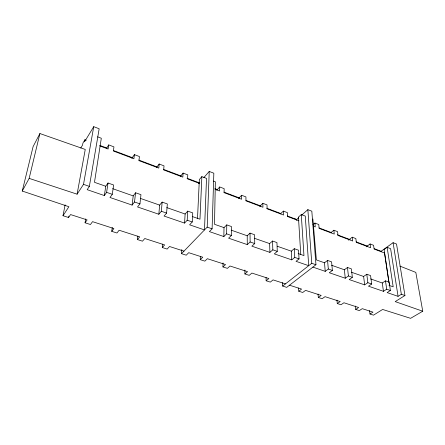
<?xml version="1.0" encoding="UTF-8"?>
<svg xmlns="http://www.w3.org/2000/svg" width="445" height="445" viewBox="0 0 445 445"><rect width="100%" height="100%" fill="white"/><g stroke="black" fill="none" stroke-linecap="round" stroke-linejoin="round"><path stroke-width="0.67" d="M300.764 254.523L298.445 217.071L301.282 214.562L305.27 216.086L308.719 265.682L296.042 261.332L299.051 258.901L298.534 250.196L294.273 248.694L294.757 257.41L291.759 259.863L274.331 253.884L277.28 251.369L276.946 242.581L272.54 241.029L272.829 249.829L269.904 252.365L251.864 246.174L254.735 243.571L254.585 234.732L250.023 233.124L250.135 241.98L247.281 244.6L228.602 238.192L231.389 235.494L231.483 226.549L226.761 224.886L224.013 227.623L223.846 236.562L209.384 231.6L212.104 228.825L213.839 173.216L209.228 171.431L203.821 177.638M223.846 236.562L226.622 233.847L226.761 224.886M285.44 283.888L273.063 279.894L270.321 282.108L266.155 280.773L268.88 278.548L251.887 273.063L249.211 275.349L244.906 273.97L247.565 271.673L230.004 266.004L227.401 268.363L222.951 266.939L223.023 262.956M298.979 220.803L287.62 216.537L287.42 212.632L283.393 211.102L283.571 215.013L267.122 208.827L267.011 204.895L262.85 203.315L262.945 207.259L245.957 200.867L245.935 196.907L241.641 195.277L241.641 199.249L224.085 192.646L224.163 188.652L219.719 186.972L219.624 190.966L215.102 189.27M222.951 266.939L225.537 264.564L207.376 258.706L204.85 261.143L200.25 259.674L202.759 257.216L188.713 252.682L186.255 255.191L181.527 253.678L207.192 227.128L209.228 171.431M200.25 259.674L200.389 256.32M86.213 140.275L84.912 139.786L84.533 141.838L93.739 126.669L99.168 128.772L89.362 186.372L87.164 189.665L104.347 195.555L105.76 186.255L108.024 183.017L113.625 184.992L112.29 194.304L109.987 197.491L132.109 205.084L133.211 195.9L135.575 192.768L140.965 194.671L139.958 203.871L137.533 206.947L158.832 214.251L159.649 205.106L162.147 202.102L167.337 203.932L166.597 213.083L164.055 216.042L184.569 223.084L185.126 214.017L187.723 211.119L192.73 212.888L192.251 221.96L189.609 224.814L204.494 229.92L206.519 178.395L201.869 176.62L199.972 219.213L192.574 216.626M197.502 218.59L199.354 179.53L201.869 176.62M184.569 223.084L187.195 220.208L187.723 211.119M181.527 253.678L181.783 249.55M199.577 183.429L187.54 178.901L187.784 174.863L183.101 173.088L182.828 177.132L163.665 169.923L164.027 165.857L159.177 164.021L156.484 167.526M183.963 251.152L169.523 246.497L167.142 249.072L162.28 247.515L162.559 244.11M158.832 214.251L161.346 211.269L162.147 202.102M159.177 164.021L158.793 168.093L138.946 160.628L139.43 156.534L134.407 154.632L131.831 158.259M162.28 247.515L164.644 244.922L144.775 238.514L142.489 241.179L137.449 239.566L137.828 236.134M132.109 205.084L134.512 201.991L135.575 192.768M134.407 154.632L133.9 158.732L113.341 151L113.953 146.878L108.747 144.909L106.299 148.663M137.449 239.566L139.719 236.879L119.127 230.237L116.946 233.002L111.728 231.328L112.262 227.473M104.347 195.555L106.622 192.346L108.024 183.017M108.747 144.909L108.107 149.036L99.825 145.921M111.728 231.328L113.887 228.546L92.538 221.66L90.468 224.525L85.056 222.789L85.713 218.895M85.056 222.789L87.103 219.908L70.549 214.568L68.58 217.51L63.006 215.73L68.897 206.714L22.25 191.055L29.148 178.384L77.096 194.176L83.515 184.352L93.739 126.669M77.096 194.176L85.256 149.437L39.905 133.55L33.102 146.605L22.25 191.055M68.58 217.51L68.836 216.159M63.006 215.73L65.109 204.861M29.148 178.384L39.905 133.55M84.912 139.786L82.937 143.056L82.553 145.103L80.751 148.074M180.303 176.476L183.101 173.088M198.865 183.329L199.766 182.294M216.776 190.182L219.719 186.972M238.609 198.387L241.641 195.277M259.741 206.33L262.85 203.315M247.281 244.6L247.22 235.783L250.023 233.124M280.328 213.923L283.393 211.102M296.22 219.93L298.751 217.694M301.788 215.018L307.862 209.662L311.828 211.197L315.95 264.742L286.725 287.359L282.664 286.063L282.519 282.625M269.904 252.365L269.637 243.587L272.54 241.029M312.829 224.847L314.938 223.062L318.776 224.514L319.093 228.368L334.256 234.07L333.878 230.237L337.594 231.65L337.989 235.477L352.696 241.006L352.245 237.202L355.855 238.57L356.317 242.369L370.59 247.737L370.079 243.96L373.578 245.29L374.106 249.055L384.524 252.977L388.941 282.531M291.759 259.863L291.303 251.164L294.273 248.694M330.657 232.841L333.878 230.237M282.664 286.063L311.767 263.295L307.862 209.662M348.435 240.15L352.245 237.202M312.874 218.99L316.362 259.93L324.494 262.778L327.559 260.431L331.597 261.855L332.398 270.432L329.289 272.74L345.27 278.225L348.418 275.972L352.357 277.335L351.372 268.858L347.462 267.478L344.374 269.77L331.586 265.259M298.573 288.004L298.762 291.214L301.582 289.094L289.517 285.201M312.885 267.111L325.228 271.35L328.327 269.025L332.398 270.432M366.207 246.825L370.079 243.96M380.586 251.642L393.085 242.692L396.528 244.027L404.95 295.524L395.199 301.615L422.75 311.222L415.819 272.39L399.927 266.116M404.95 295.524L401.346 294.279L398.069 296.342L390.604 248.66L387.139 247.337L384.091 249.517L388.963 282.097M318.053 294.028L318.32 297.477L321.195 295.424L305.554 290.379L302.722 292.482L298.762 291.214M352.357 277.335L349.197 279.571L364.666 284.878L367.865 282.697L371.681 284.021L370.574 275.594L366.786 274.259L363.621 276.467L351.472 272.245M336.954 300.13L337.277 303.546L340.203 301.554L325.045 296.665L322.158 298.706L318.32 297.477M371.681 284.021L368.471 286.185L383.457 291.325L386.699 289.211L390.399 290.49L389.147 282.147L385.476 280.851L382.266 282.992L370.629 278.92M355.288 306.049L355.672 309.436L358.637 307.501L343.935 302.761L341.003 304.742L337.277 303.546M390.399 290.49L387.144 292.593L398.069 296.342M369.556 310.582L369.99 314.02L372.988 312.134L362.258 308.669L359.282 310.593L355.672 309.436M422.75 311.222L410.596 318.331L382.628 309.459L373.516 315.149L369.99 314.02M83.515 184.352L89.362 186.372M106.622 192.346L112.29 194.304M134.512 201.991L139.958 203.871M161.346 211.269L166.597 213.083M187.195 220.208L192.251 221.96M207.192 227.128L212.104 228.825M226.622 233.847L231.389 235.494M250.135 241.98L254.735 243.571M272.829 249.829L277.28 251.369M294.757 257.41L299.051 258.901M311.767 263.295L315.95 264.742M140.492 198.442L159.649 205.106M254.323 238.259L269.637 243.587M105.76 186.255L94.479 182.311L101.315 138.245L97.583 136.821M112.629 188.658L133.211 195.9M166.786 207.604L185.126 214.017M224.013 227.623L214.501 224.297L215.358 181.771L213.55 181.082M231.205 230.143L247.22 235.783M277.229 246.241L291.303 251.164M298.133 253.555L303.957 255.591L301.282 214.562M388.952 285.328L393.18 286.808L387.139 247.337M99.869 145.415L107.023 148.107M113.525 150.555L132.382 157.652M138.885 160.1L157.091 166.953M163.593 169.4L181.154 176.009M187.006 178.211L199.354 182.862M214.879 188.702L217.466 189.681M223.935 192.112L239.46 197.958M245.929 200.395L260.809 205.99M266.633 208.182L280.862 213.539M287.331 215.975L296.771 219.53M319.098 227.935L331.419 232.568M337.254 234.765L350.221 239.644M356.056 241.841L367.726 246.235M374.212 248.672L381.343 251.358M313.297 226.194L315.244 226.922L314.938 223.062M198.058 182.372L198.948 183.112M295.096 218.895L296.604 220.169M393.085 242.692L401.346 294.279M389.169 283.454L389.47 285.49M385.476 280.851L386.699 289.211M382.266 282.992L383.457 291.325M366.786 274.259L367.865 282.697M363.621 276.467L364.666 284.878M347.462 267.478L348.418 275.972M344.374 269.77L345.27 278.225M327.559 260.431L328.327 269.025M324.494 262.778L325.228 271.35M266.071 277.513L266.155 280.773M244.889 270.02L244.906 273.97"/></g></svg>
